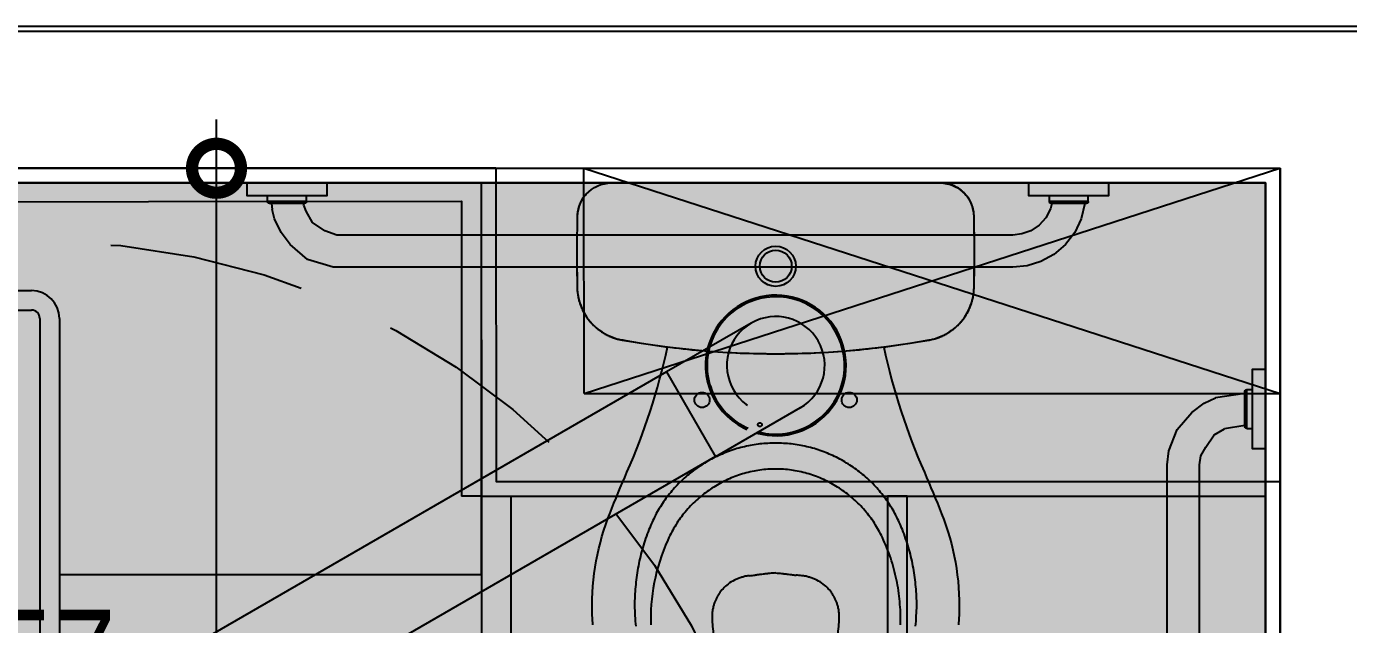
# Model space of a CAD drawing. Header units: metres. Extents: x -23 to 570, y -54 to 184.
# Drawn here: x 16.62 to 17.971, y -48.156 to -47.545 of the extents above; entities that cross this region are included whole.
import ezdxf
from ezdxf.xclip import XClip

# ---------------------------------------------------------------- set-up
doc = ezdxf.new("R2010")
doc.units = ezdxf.units.M
doc.header["$XCLIPFRAME"] = 0
doc.header["$PDMODE"] = 35
for name, pattern in [('DASHEDX2', [1.5, 1, -0.5]), ('PUC$0$DASHEDX2', [1.5, 1, -0.5]), ('PUC$0$HIDDEN2', [0.1875, 0.125, -0.0625])]:
    doc.linetypes.add(name, pattern=pattern)
for name, color, linetype in [('1', 232, 'DASHEDX2'), ('ARQ-DIM', 2, 'Continuous'), ('PUC$0$ARQ-ALV ACAB', 4, 'Continuous'), ('PUC$0$ARQ-ALV OSSO', 5, 'Continuous'), ('PUC$0$ARQ-AUX1', 1, 'Continuous'), ('PUC$0$ARQ-HID', 7, 'Continuous'), ('PUC$0$ARQ-PRJ', 7, 'PUC$0$DASHEDX2'), ('PUC$0$ARQ-SIM', 1, 'Continuous')]:
    doc.layers.add(name, color=color, linetype=linetype)
doc.layers.add('PUC$0$ARQ-FORRO', color=9, linetype='Continuous', lineweight=5)
doc.styles.add('Adesa', font='ARIALN.TTF')
doc.dimstyles.new('ADESA 1-0050', dxfattribs={"dimtxt": 0.1, "dimasz": 0.1, "dimexe": 0.05, "dimexo": 0.05, "dimgap": 0.03, "dimtad": 1, "dimdec": 1, "dimlfac": 100, "dimzin": 12, "dimtxsty": 'Adesa', "dimblk": 'DOTSMALL', "dimcen": 1, "dimdle": 0.05, "dimclrd": 1, "dimclre": 1, "dimclrt": 256, "dimazin": 3, "dimtm": 1e-09, "dimtfac": 1, "dimtdec": 1, "dimtmove": 1, "dimatfit": 0, "dimldrblk": 'DOTSMALL', "dimfxl": 0.8, "dimtvp": 2, "dimtolj": 1, "dimtzin": 0, "dimarcsym": 0})

# ---------------------------------------------------------------- blocks, each defined once
blk = doc.blocks.new('_DotSmall')
at = {"color": 0, "linetype": 'ByBlock', "const_width": 0.5}
blk.add_lwpolyline([(-0.0625, 0, 1), (0.0625, 0, 1)], format="xyb", close=True, dxfattribs=at)
blk = doc.blocks.new('*D632')
at = {"layer": 'ARQ-DIM', "color": 1, "lineweight": -2, "transparency": 16777216}
for p, q in [((15.3311, -48.02), (15.3311, -48.3226)), ((17.9011, -48.02), (17.9011, -48.3226)), ((17.9511, -48.2726), (15.2811, -48.2726))]:
    blk.add_line(p, q, dxfattribs=at)
at = {"layer": 'Defpoints', "color": 0, "transparency": 16777216}
for p in [(15.3311, -47.97), (17.9011, -47.97), (15.3311, -48.2726)]:
    blk.add_point(p, dxfattribs=at)
at = {"layer": 'ARQ-DIM', "color": 1, "lineweight": -2, "transparency": 16777216, "xscale": 0.1, "yscale": 0.1, "zscale": 0.1, "rotation": 180}
blk.add_blockref('_DotSmall', (15.3311, -48.2726), dxfattribs=at)
at = {"layer": 'ARQ-DIM', "color": 1, "lineweight": -2, "transparency": 16777216, "xscale": 0.1, "yscale": 0.1, "zscale": 0.1}
blk.add_blockref('_DotSmall', (17.9011, -48.2726), dxfattribs=at)
at = {"layer": 'ARQ-DIM', "transparency": 16777216, "insert": (16.6161, -48.1916), "char_height": 0.1, "attachment_point": 5, "style": 'Adesa'}
blk.add_mtext('\\A1;257', dxfattribs=at)
blk = doc.blocks.new('*D638')
at = {"layer": 'ARQ-DIM', "color": 1, "lineweight": -2, "transparency": 16777216}
for p, q in [((16.8146, -49.33), (16.8146, -47.6399)), ((16.868, -47.6899), (16.7646, -47.6899)), ((17.1661, -49.28), (16.7646, -49.28))]:
    blk.add_line(p, q, dxfattribs=at)
at = {"layer": 'Defpoints', "color": 0, "transparency": 16777216}
for p in [(16.8146, -47.6899), (16.918, -47.6899, 0), (17.2161, -49.28)]:
    blk.add_point(p, dxfattribs=at)
at = {"layer": 'ARQ-DIM', "color": 1, "lineweight": -2, "transparency": 16777216, "xscale": 0.1, "yscale": 0.1, "zscale": 0.1}
for p, rotation in [((16.8146, -47.6899), 90), ((16.8146, -49.28), 270)]:
    blk.add_blockref('_DotSmall', p, dxfattribs=dict(at, rotation=rotation))
at = {"layer": 'ARQ-DIM', "transparency": 16777216, "insert": (16.7336, -48.485), "char_height": 0.1, "attachment_point": 5, "rotation": 90, "style": 'Adesa'}
blk.add_mtext('\\A1;159', dxfattribs=at)
blk = doc.blocks.new('PUC$0$CHUVEIRO')
at = {"ltscale": 0.025}
blk.add_lwpolyline([(-0.01, -0.24, 1), (0.01, -0.24), (0.01, 0), (-0.01, 0)], format="xyb", close=True, dxfattribs=at)
blk.add_arc((0, -0.24), 0.06, 99.5942, 80.4061, dxfattribs=at)
blk = doc.blocks.new('PUC$0$ARQ-HID-CUBA Q')
for points in [[(-0.1816, 0), (0.1816, 0)], [(-0.1816, -0.11), (0.1816, -0.11)], [(-0.1816, -0.13), (0.1816, -0.13)], [(-0.21, -0.5016), (-0.21, -0.1384)], [(-0.19, -0.5016), (-0.19, -0.1384)], [(0.19, -0.1384), (0.19, -0.5016)], [(0.21, -0.1384), (0.21, -0.5016)], [(-0.21, -0.4), (-0.31, -0.4)], [(0.21, -0.4), (0.31, -0.4)], [(0.1816, -0.51), (-0.1816, -0.51)], [(0.1816, -0.53), (-0.1816, -0.53)], [(0.1816, -0.53), (-0.1816, -0.53)]]:
    blk.add_lwpolyline(points)
blk.add_circle((0, -0.32), 0.0216)
for centre, radius, start, end in [((-0.1816, -0.1384), 0.0284, 90, 180), ((0.1816, -0.1384), 0.0284, 0, 90), ((-0.1816, -0.1384), 0.0084, 90, 180), ((0.1816, -0.1384), 0.0084, 0, 90), ((-0.1816, -0.5016), 0.0284, 180, 270), ((-0.1816, -0.5016), 0.0084, 180, 270), ((0.1816, -0.5016), 0.0284, 270, 0), ((0.1816, -0.5016), 0.0084, 270, 0)]:
    blk.add_arc(centre, radius, start, end)
blk = doc.blocks.new('PUC$0$pl apto tipo 2 puc')
at = {"layer": 'PUC$0$ARQ-ALV ACAB'}
for points in [[(-22.4695, -2.4538), (-14.9587, -2.4538)], [(-14.9738, -1.0541), (-14.9735, -2.2939), (-17.0937, -2.2939)], [(-17.0937, -2.2939), (-17.094, -1.9738), (-17.895, -1.9738)]]:
    blk.add_lwpolyline(points, dxfattribs=at)
at = {"layer": 'PUC$0$ARQ-ALV ACAB', "elevation": 0}
blk.add_lwpolyline([(-17.895, -1.9738), (-17.895, -1.0538)], dxfattribs=at)
at = {"layer": 'PUC$0$ARQ-ALV OSSO'}
for points in [[(-14.9588, -1.0391), (-14.9585, -2.3089), (-17.9097, -2.3089), (-17.91, -1.0388)], [(-17.1087, -2.3089), (-17.109, -1.9888), (-17.91, -1.9888)], [(-17.199, -2.0788), (-17.1987, -2.3089)]]:
    blk.add_lwpolyline(points, dxfattribs=at)
at = {"layer": 'PUC$0$ARQ-ALV OSSO', "elevation": 0}
blk.add_lwpolyline([(-17.9104, -2.0788), (-17.9104, -2.0788)], close=True, dxfattribs=at)
for points in [[(-17.199, -2.0788), (-17.91, -2.0788)], [(-19.9585, -2.4488), (-14.9589, -2.4488)]]:
    blk.add_lwpolyline(points, dxfattribs=at)
at = {"layer": 'PUC$0$ARQ-AUX1'}
for points in [[(-17.124, -1.9738), (-17.1238, -1.0541)], [(-17.094, -1.9738), (-17.0938, -1.0541)]]:
    blk.add_lwpolyline(points, dxfattribs=at)
at = {"layer": 'PUC$0$ARQ-HID', "lineweight": -2}
blk.add_lwpolyline([(-16.7429, -1.8939), (-17.094, -1.8939), (-17.094, -2.294), (-15.7939, -2.2939), (-15.7939, -1.8939), (-16.1629, -1.8939)], dxfattribs=at)
at = {"layer": 'PUC$0$ARQ-HID'}
for points in [[(-17.094, -1.9738), (-17.0736, -1.9738)], [(-15.7939, -2.2739), (-17.0737, -2.2752), (-17.0736, -1.9738)]]:
    blk.add_lwpolyline(points, dxfattribs=at)
at = {"layer": 'PUC$0$ARQ-SIM', "elevation": 0}
for points in [[(-17.1987, -2.3089), (-17.91, -2.0788)], [(-17.199, -2.0788), (-17.9097, -2.3089)]]:
    blk.add_lwpolyline(points, dxfattribs=at)
at = {"layer": 'PUC$0$ARQ-HID', "lineweight": -2}
for name, p, rotation in [('PUC$0$CHUVEIRO', (-17.519, -1.9738), 180), ('PUC$0$ARQ-HID-CUBA Q', (-16.4529, -2.2939, 0), 179.9999999999999)]:
    blk.add_blockref(name, p, dxfattribs=dict(at, rotation=rotation))
blk = doc.blocks.new('PUC$0$ARQ-HID-BACIA CX')
blk.add_line((-0.0001, -0.175), (-0.0001, 0.175))
for points in [[(-0.0137, -0.1957), (-0.0142, -0.196), (-0.0147, -0.1964), (-0.0153, -0.1968), (-0.0158, -0.1971), (-0.0163, -0.1975), (-0.0168, -0.1978), (-0.0174, -0.1981), (-0.0179, -0.1984), (-0.0185, -0.1987), (-0.019, -0.199), (-0.0196, -0.1993), (-0.0202, -0.1995), (-0.0207, -0.1998), (-0.0213, -0.2), (-0.0219, -0.2003), (-0.0225, -0.2005), (-0.0231, -0.2007), (-0.0237, -0.2009), (-0.0243, -0.2011), (-0.0249, -0.2013), (-0.0255, -0.2015), (-0.0261, -0.2016), (-0.0267, -0.2018), (-0.0273, -0.2019), (-0.0279, -0.2021), (-0.0285, -0.2022), (-0.0292, -0.2023), (-0.0298, -0.2024), (-0.0304, -0.2025), (-0.031, -0.2025), (-0.0316, -0.2026), (-0.0323, -0.2026), (-0.0329, -0.2027), (-0.0335, -0.2027), (-0.0342, -0.2027, -0.00878), (-0.1068, -0.2028), (-0.1079, -0.2027), (-0.1091, -0.2026), (-0.1102, -0.2026), (-0.1114, -0.2025), (-0.1125, -0.2024), (-0.1136, -0.2022), (-0.1148, -0.2021), (-0.1159, -0.2019), (-0.117, -0.2017), (-0.1181, -0.2014), (-0.1192, -0.2012), (-0.1203, -0.2009), (-0.1214, -0.2006), (-0.1225, -0.2002), (-0.1236, -0.1999), (-0.1247, -0.1995), (-0.1258, -0.1991), (-0.1268, -0.1987), (-0.1279, -0.1982), (-0.1289, -0.1978), (-0.13, -0.1973), (-0.131, -0.1968), (-0.132, -0.1962), (-0.133, -0.1957), (-0.134, -0.1951), (-0.135, -0.1945), (-0.1359, -0.1939), (-0.1369, -0.1933), (-0.1378, -0.1926), (-0.1388, -0.192), (-0.1397, -0.1913), (-0.1406, -0.1906), (-0.1415, -0.1899), (-0.1423, -0.1891), (-0.1432, -0.1884), (-0.144, -0.1876), (-0.1449, -0.1868), (-0.1457, -0.186), (-0.1465, -0.1851), (-0.1472, -0.1843), (-0.148, -0.1834), (-0.1487, -0.1826), (-0.1494, -0.1817), (-0.1501, -0.1808), (-0.1508, -0.1799), (-0.1515, -0.1789), (-0.1521, -0.178), (-0.1527, -0.177), (-0.1533, -0.1761), (-0.1539, -0.1751), (-0.1545, -0.1741), (-0.155, -0.1731), (-0.1556, -0.1721), (-0.1561, -0.171), (-0.1566, -0.17), (-0.157, -0.169), (-0.1575, -0.1679), (-0.1579, -0.1668), (-0.1583, -0.1658), (-0.1586, -0.1647), (-0.159, -0.1636), (-0.1593, -0.1625), (-0.1596, -0.1614), (-0.1598, -0.1603), (-0.1601, -0.1592), (-0.1604, -0.158), (-0.1606, -0.1569), (-0.1614, -0.1525), (-0.1622, -0.148), (-0.1629, -0.1436), (-0.1636, -0.1392), (-0.1643, -0.1347), (-0.165, -0.1302), (-0.1657, -0.1258), (-0.1663, -0.1213), (-0.1669, -0.1169), (-0.1675, -0.1124), (-0.168, -0.1079), (-0.1686, -0.1034), (-0.1691, -0.099), (-0.1696, -0.0945), (-0.1701, -0.09), (-0.1705, -0.0855), (-0.1709, -0.081), (-0.1713, -0.0765), (-0.1717, -0.072), (-0.1721, -0.0675), (-0.1724, -0.0631), (-0.1727, -0.0586), (-0.173, -0.0541), (-0.1733, -0.0496), (-0.1735, -0.0451), (-0.1737, -0.0406), (-0.1739, -0.0361), (-0.1741, -0.0315), (-0.1742, -0.027), (-0.1744, -0.0225), (-0.1745, -0.018), (-0.1745, -0.0135), (-0.1746, -0.009), (-0.1746, -0.0045), (-0.1746, 0), (-0.1746, 0.0045), (-0.1746, 0.009), (-0.1745, 0.0135), (-0.1745, 0.018), (-0.1744, 0.0225), (-0.1742, 0.027), (-0.1741, 0.0315), (-0.1739, 0.0361), (-0.1737, 0.0406), (-0.1735, 0.0451), (-0.1733, 0.0496), (-0.173, 0.0541), (-0.1727, 0.0586), (-0.1724, 0.0631), (-0.1721, 0.0675), (-0.1717, 0.072), (-0.1713, 0.0765), (-0.1709, 0.081), (-0.1705, 0.0855), (-0.1701, 0.09), (-0.1696, 0.0945), (-0.1691, 0.099), (-0.1686, 0.1034), (-0.168, 0.1079), (-0.1675, 0.1124), (-0.1669, 0.1169), (-0.1663, 0.1213), (-0.1657, 0.1258), (-0.165, 0.1302), (-0.1643, 0.1347), (-0.1636, 0.1392), (-0.1629, 0.1436), (-0.1622, 0.148), (-0.1614, 0.1525), (-0.1606, 0.1569), (-0.1604, 0.158), (-0.1601, 0.1592), (-0.1598, 0.1603), (-0.1596, 0.1614), (-0.1593, 0.1625), (-0.159, 0.1636), (-0.1586, 0.1647), (-0.1583, 0.1658), (-0.1579, 0.1668), (-0.1575, 0.1679), (-0.157, 0.169), (-0.1566, 0.17), (-0.1561, 0.171), (-0.1556, 0.1721), (-0.155, 0.1731), (-0.1545, 0.1741), (-0.1539, 0.1751), (-0.1533, 0.1761), (-0.1527, 0.177), (-0.1521, 0.178), (-0.1515, 0.1789), (-0.1508, 0.1799), (-0.1501, 0.1808), (-0.1494, 0.1817), (-0.1487, 0.1826), (-0.148, 0.1834), (-0.1472, 0.1843), (-0.1465, 0.1851), (-0.1457, 0.186), (-0.1449, 0.1868), (-0.144, 0.1876), (-0.1432, 0.1884), (-0.1423, 0.1891), (-0.1415, 0.1899), (-0.1406, 0.1906), (-0.1397, 0.1913), (-0.1388, 0.192), (-0.1378, 0.1926), (-0.1369, 0.1933), (-0.1359, 0.1939), (-0.135, 0.1945), (-0.134, 0.1951), (-0.133, 0.1957), (-0.132, 0.1962), (-0.131, 0.1968), (-0.13, 0.1973), (-0.1289, 0.1978), (-0.1279, 0.1982), (-0.1268, 0.1987), (-0.1258, 0.1991), (-0.1247, 0.1995), (-0.1236, 0.1999), (-0.1225, 0.2002), (-0.1214, 0.2006), (-0.1203, 0.2009), (-0.1192, 0.2012), (-0.1181, 0.2014), (-0.117, 0.2017), (-0.1159, 0.2019), (-0.1148, 0.2021), (-0.1136, 0.2022), (-0.1125, 0.2024), (-0.1114, 0.2025), (-0.1102, 0.2026), (-0.1091, 0.2026), (-0.1079, 0.2027), (-0.1068, 0.2028, -0.00878), (-0.0342, 0.2027), (-0.0335, 0.2027), (-0.0329, 0.2027), (-0.0323, 0.2026), (-0.0316, 0.2026), (-0.031, 0.2025), (-0.0304, 0.2025), (-0.0298, 0.2024), (-0.0292, 0.2023), (-0.0285, 0.2022), (-0.0279, 0.2021), (-0.0273, 0.2019), (-0.0267, 0.2018), (-0.0261, 0.2016), (-0.0255, 0.2015), (-0.0249, 0.2013), (-0.0243, 0.2011), (-0.0237, 0.2009), (-0.0231, 0.2007), (-0.0225, 0.2005), (-0.0219, 0.2003), (-0.0213, 0.2), (-0.0207, 0.1998), (-0.0202, 0.1995), (-0.0196, 0.1993), (-0.019, 0.199), (-0.0185, 0.1987), (-0.0179, 0.1984), (-0.0174, 0.1981), (-0.0168, 0.1978), (-0.0163, 0.1975), (-0.0158, 0.1971), (-0.0153, 0.1968), (-0.0147, 0.1964), (-0.0142, 0.196), (-0.0137, 0.1957)], [(-0.0131, 0.195, 0.018828), (-0.0135, 0.1954)], [(-0.0133, -0.1951), (-0.0133, -0.1951), (-0.0133, -0.1951), (-0.0133, -0.1951), (-0.0132, -0.1951), (-0.0132, -0.195), (-0.0132, -0.195), (-0.0131, -0.1949), (-0.013, -0.1948), (-0.0129, -0.1947), (-0.0128, -0.1946), (-0.0126, -0.1945), (-0.0125, -0.1943), (-0.0116, -0.1935, 0.212488), (-0.0001, -0.1677), (-0.0001, 0.1677, 0.212488), (-0.0116, 0.1935), (-0.0125, 0.1943), (-0.0126, 0.1945), (-0.0128, 0.1946), (-0.0129, 0.1947), (-0.013, 0.1948), (-0.0131, 0.1949), (-0.0132, 0.195), (-0.0132, 0.195), (-0.0132, 0.1951), (-0.0133, 0.1951), (-0.0133, 0.1951), (-0.0133, 0.1951)], [(-0.0123, 0.1942, 0.002919), (-0.0115, 0.1935)], [(-0.1676, 0.1104), (-0.1678, 0.1104), (-0.176, 0.1123), (-0.1842, 0.1142), (-0.1925, 0.1163), (-0.2008, 0.1185), (-0.209, 0.1208), (-0.2171, 0.1231), (-0.2253, 0.1256), (-0.2335, 0.1282), (-0.2415, 0.1309), (-0.2493, 0.1336), (-0.2571, 0.1363), (-0.2648, 0.1392), (-0.2725, 0.1422), (-0.2803, 0.1453), (-0.288, 0.1486), (-0.2958, 0.1519, 0.011149), (-0.3381, 0.1694), (-0.3442, 0.1717), (-0.3503, 0.1739), (-0.3564, 0.1759), (-0.3626, 0.1778), (-0.3689, 0.1795), (-0.3751, 0.181), (-0.3815, 0.1824), (-0.3878, 0.1836), (-0.3942, 0.1847), (-0.4006, 0.1855), (-0.407, 0.1863), (-0.4135, 0.1868), (-0.42, 0.1872), (-0.4264, 0.1875), (-0.4329, 0.1875), (-0.4381, 0.1875), (-0.4384, 0.1875), (-0.4417, 0.1874), (-0.4449, 0.1872), (-0.4453, 0.1872), (-0.4517, 0.1868)], [(-0.4517, -0.1868), (-0.4453, -0.1872), (-0.4449, -0.1872), (-0.4417, -0.1874), (-0.4384, -0.1875), (-0.4381, -0.1875), (-0.4316, -0.1875), (-0.4251, -0.1874), (-0.4186, -0.1872), (-0.4121, -0.1867), (-0.4057, -0.1861), (-0.3992, -0.1854), (-0.3928, -0.1844), (-0.3864, -0.1834), (-0.3801, -0.1821), (-0.3738, -0.1807), (-0.3675, -0.1791), (-0.3613, -0.1774), (-0.3551, -0.1755), (-0.349, -0.1735), (-0.3429, -0.1713), (-0.3381, -0.1694, 0.011149), (-0.2958, -0.1519), (-0.288, -0.1486), (-0.2803, -0.1453), (-0.2725, -0.1422), (-0.2648, -0.1392), (-0.2571, -0.1363), (-0.2493, -0.1336), (-0.2415, -0.1309), (-0.2335, -0.1282), (-0.2253, -0.1256), (-0.2171, -0.1231), (-0.209, -0.1208), (-0.2008, -0.1185), (-0.1925, -0.1163), (-0.1842, -0.1142), (-0.176, -0.1123), (-0.1678, -0.1104), (-0.1676, -0.1104)], [(-0.4651, 0.0633, -0.008966), (-0.4466, 0.0649, -0.016113), (-0.4436, 0.065), (-0.4426, 0.065), (-0.4418, 0.065), (-0.4409, 0.0649), (-0.4401, 0.0649), (-0.4393, 0.0648), (-0.4384, 0.0647), (-0.4376, 0.0646), (-0.4368, 0.0645), (-0.436, 0.0644), (-0.4352, 0.0642), (-0.4344, 0.064), (-0.4336, 0.0639), (-0.4328, 0.0637), (-0.4321, 0.0635), (-0.4313, 0.0632), (-0.4305, 0.063), (-0.4298, 0.0627), (-0.429, 0.0625), (-0.4282, 0.0622), (-0.4275, 0.0619), (-0.4267, 0.0616), (-0.426, 0.0612), (-0.4253, 0.0609), (-0.4245, 0.0605), (-0.4238, 0.0602), (-0.423, 0.0598), (-0.4223, 0.0593), (-0.4216, 0.0589), (-0.4209, 0.0585), (-0.4201, 0.058), (-0.4194, 0.0575), (-0.4187, 0.057), (-0.4174, 0.056), (-0.416, 0.0549), (-0.4148, 0.0537), (-0.4135, 0.0525), (-0.4123, 0.0512), (-0.4111, 0.0499), (-0.41, 0.0485), (-0.4089, 0.047), (-0.4079, 0.0455), (-0.407, 0.0439), (-0.4061, 0.0422), (-0.4053, 0.0406), (-0.4049, 0.0397), (-0.4045, 0.0389), (-0.4042, 0.038), (-0.4039, 0.0372), (-0.4036, 0.0363), (-0.4033, 0.0354), (-0.403, 0.0346), (-0.4028, 0.0337), (-0.4025, 0.0328), (-0.4023, 0.0319), (-0.4021, 0.0311), (-0.402, 0.0302), (-0.4018, 0.0293), (-0.4017, 0.0285), (-0.4016, 0.0276), (-0.4015, 0.0267, -0.000598), (-0.4009, 0.0209)], [(-0.3986, 0, 0.006359), (-0.3992, 0.0061), (-0.3992, 0.0064), (-0.3992, 0.0066), (-0.3993, 0.0072), (-0.3993, 0.0075), (-0.3993, 0.0077), (-0.3994, 0.0083), (-0.3994, 0.0086), (-0.3995, 0.0091), (-0.3995, 0.0094), (-0.3996, 0.01), (-0.3996, 0.0103), (-0.3997, 0.0108), (-0.3998, 0.0117), (-0.3999, 0.0123), (-0.4, 0.0129), (-0.4002, 0.0144), (-0.4003, 0.0154), (-0.4003, 0.0159), (-0.4004, 0.0164), (-0.4005, 0.0169), (-0.4005, 0.0174), (-0.4006, 0.0179), (-0.4006, 0.0184), (-0.4007, 0.0189), (-0.4008, 0.0194), (-0.4008, 0.0199), (-0.4009, 0.0204), (-0.4009, 0.0209)], [(-0.3986, 0, -0.006359), (-0.3992, -0.0061), (-0.3992, -0.0064), (-0.3992, -0.0066), (-0.3993, -0.0072), (-0.3993, -0.0075), (-0.3993, -0.0077), (-0.3994, -0.0083), (-0.3994, -0.0086), (-0.3995, -0.0091), (-0.3995, -0.0094), (-0.3996, -0.01), (-0.3996, -0.0103), (-0.3997, -0.0108), (-0.3998, -0.0117), (-0.3999, -0.0123), (-0.4, -0.0129), (-0.4002, -0.0144), (-0.4003, -0.0154), (-0.4003, -0.0159), (-0.4004, -0.0164), (-0.4005, -0.0169), (-0.4005, -0.0174), (-0.4006, -0.0179), (-0.4006, -0.0184), (-0.4007, -0.0189), (-0.4008, -0.0194), (-0.4008, -0.0199), (-0.4009, -0.0204), (-0.4009, -0.0209)], [(-0.4015, -0.0267), (-0.4016, -0.0276), (-0.4017, -0.0285), (-0.4018, -0.0293), (-0.402, -0.0302), (-0.4021, -0.0311), (-0.4023, -0.0319), (-0.4025, -0.0328), (-0.4028, -0.0337), (-0.403, -0.0346), (-0.4033, -0.0354), (-0.4036, -0.0363), (-0.4039, -0.0372), (-0.4042, -0.038), (-0.4045, -0.0389), (-0.4049, -0.0397), (-0.4053, -0.0406), (-0.4061, -0.0422), (-0.407, -0.0439), (-0.4079, -0.0455), (-0.4089, -0.047), (-0.41, -0.0485), (-0.4111, -0.0499), (-0.4123, -0.0512), (-0.4135, -0.0525), (-0.4148, -0.0537), (-0.416, -0.0549), (-0.4174, -0.056), (-0.4187, -0.057), (-0.4194, -0.0575), (-0.4201, -0.058), (-0.4209, -0.0585), (-0.4216, -0.0589), (-0.4223, -0.0593), (-0.423, -0.0598), (-0.4238, -0.0602), (-0.4245, -0.0605), (-0.4253, -0.0609), (-0.426, -0.0612), (-0.4267, -0.0616), (-0.4275, -0.0619), (-0.4282, -0.0622), (-0.429, -0.0625), (-0.4298, -0.0627), (-0.4305, -0.063), (-0.4313, -0.0632), (-0.4321, -0.0635), (-0.4328, -0.0637), (-0.4336, -0.0639), (-0.4344, -0.064), (-0.4352, -0.0642), (-0.436, -0.0644), (-0.4368, -0.0645), (-0.4376, -0.0646), (-0.4384, -0.0647), (-0.4393, -0.0648), (-0.4401, -0.0649), (-0.4409, -0.0649), (-0.4418, -0.065), (-0.4426, -0.065), (-0.4436, -0.065, -0.016113), (-0.4466, -0.0649, -0.008966), (-0.4651, -0.0633)], [(-0.4015, -0.0267, 0.000598), (-0.4009, -0.0209)], [(-0.0136, -0.1955, 0.018828), (-0.0132, -0.1951)]]:
    blk.add_lwpolyline(points, format="xyb")
at = {"ltscale": 0.000466036}
blk.add_lwpolyline([(-0.0133, -0.1951), (-0.0133, -0.1952, -0.017665), (-0.0136, -0.1955, -0.039631), (-0.0138, -0.1956, -0.158216), (-0.0342, -0.2027, -0.008778), (-0.1068, -0.2027), (-0.1095, -0.2026), (-0.1122, -0.2023), (-0.1149, -0.202), (-0.1176, -0.2014), (-0.1203, -0.2008), (-0.1229, -0.2), (-0.1255, -0.1991), (-0.128, -0.1981), (-0.1305, -0.1969), (-0.1329, -0.1957), (-0.1352, -0.1943), (-0.1375, -0.1928), (-0.1397, -0.1912), (-0.1418, -0.1894), (-0.1439, -0.1876), (-0.1458, -0.1857), (-0.1477, -0.1837), (-0.1494, -0.1816), (-0.151, -0.1794), (-0.1526, -0.1772), (-0.154, -0.1748), (-0.1553, -0.1724), (-0.1565, -0.17), (-0.1575, -0.1675), (-0.1585, -0.1649), (-0.1593, -0.1623), (-0.16, -0.1597), (-0.1605, -0.1569, -0.044623), (-0.1746, 0, -0.044623), (-0.1605, 0.1569), (-0.16, 0.1597), (-0.1593, 0.1623), (-0.1585, 0.1649), (-0.1575, 0.1675), (-0.1565, 0.17), (-0.1553, 0.1724), (-0.154, 0.1748), (-0.1526, 0.1772), (-0.151, 0.1794), (-0.1494, 0.1816), (-0.1477, 0.1837), (-0.1458, 0.1857), (-0.1439, 0.1876), (-0.1418, 0.1894), (-0.1397, 0.1912), (-0.1375, 0.1928), (-0.1352, 0.1943), (-0.1329, 0.1957), (-0.1305, 0.1969), (-0.128, 0.1981), (-0.1255, 0.1991), (-0.1229, 0.2), (-0.1203, 0.2008), (-0.1176, 0.2014), (-0.1149, 0.202), (-0.1122, 0.2023), (-0.1095, 0.2026), (-0.1068, 0.2027, -0.008778), (-0.0342, 0.2027, -0.158216), (-0.0138, 0.1956, -0.039631), (-0.0136, 0.1955, -0.017665), (-0.0133, 0.1952), (-0.0133, 0.1951)], format="xyb", dxfattribs=at)
at = {"ltscale": 0.00311}
for points in [[(-0.1068, 0.2021), (-0.1068, 0.2027)], [(-0.1068, -0.2021), (-0.1068, -0.2027)]]:
    blk.add_lwpolyline(points, dxfattribs=at)
at = {"ltscale": 0.00156}
blk.add_lwpolyline([(-0.0131, 0.1951), (-0.0133, 0.1953)], dxfattribs=at)
for points in [[(-0.0133, 0.1951), (-0.0133, 0.1951)], [(-0.0115, 0.1936), (-0.0109, 0.1931), (-0.0103, 0.1925), (-0.0097, 0.1919), (-0.0091, 0.1913), (-0.0086, 0.1907), (-0.008, 0.19), (-0.0075, 0.1894), (-0.007, 0.1887), (-0.0065, 0.1881), (-0.006, 0.1874), (-0.0055, 0.1867), (-0.0051, 0.186), (-0.0047, 0.1853), (-0.0043, 0.1845), (-0.0039, 0.1838), (-0.0035, 0.1831), (-0.0031, 0.1823), (-0.0028, 0.1815), (-0.0025, 0.1808), (-0.0022, 0.18), (-0.0019, 0.1792), (-0.0016, 0.1784), (-0.0014, 0.1776), (-0.0012, 0.1768), (-0.001, 0.176), (-0.0008, 0.1752), (-0.0006, 0.1744), (-0.0005, 0.1736), (-0.0003, 0.1728), (-0.0002, 0.1719), (-0.0001, 0.1711), (-0.0001, 0.1703), (0, 0.1694), (0, 0.1686), (0, 0.1678)], [(0, 0.1677), (0, -0.1677)], [(-0.4532, 0.143), (-0.4505, 0.1432), (-0.4478, 0.1434), (-0.4451, 0.1436), (-0.4423, 0.1437), (-0.4396, 0.1439), (-0.4369, 0.144), (-0.4345, 0.1441), (-0.4321, 0.1441), (-0.4297, 0.1441), (-0.4273, 0.1441), (-0.4249, 0.144), (-0.4225, 0.1439), (-0.42, 0.1438), (-0.4176, 0.1436), (-0.4152, 0.1435), (-0.4128, 0.1433), (-0.4104, 0.143), (-0.408, 0.1428), (-0.4056, 0.1425), (-0.4032, 0.1422), (-0.4008, 0.1419), (-0.3985, 0.1415), (-0.3961, 0.1411), (-0.3937, 0.1407), (-0.3913, 0.1402), (-0.389, 0.1398), (-0.3866, 0.1393), (-0.3843, 0.1388), (-0.3819, 0.1382), (-0.3796, 0.1376), (-0.3772, 0.137), (-0.3749, 0.1364), (-0.3726, 0.1357), (-0.3703, 0.1351), (-0.368, 0.1343), (-0.3657, 0.1336), (-0.3634, 0.1328), (-0.3611, 0.132), (-0.3588, 0.1312), (-0.3566, 0.1304), (-0.3543, 0.1295), (-0.3525, 0.1287), (-0.3506, 0.1279), (-0.3488, 0.1271), (-0.3469, 0.1263), (-0.3451, 0.1255), (-0.3433, 0.1246), (-0.3415, 0.1237), (-0.3397, 0.1228), (-0.3379, 0.1219), (-0.3362, 0.1209), (-0.3344, 0.1199), (-0.3327, 0.1189), (-0.331, 0.1178), (-0.3293, 0.1167), (-0.3277, 0.1156), (-0.326, 0.1145), (-0.3244, 0.1133), (-0.3227, 0.1122), (-0.3211, 0.111), (-0.3195, 0.1098), (-0.3179, 0.1085), (-0.3164, 0.1072), (-0.3149, 0.106), (-0.3133, 0.1046), (-0.3118, 0.1033), (-0.3103, 0.102), (-0.3089, 0.1006), (-0.3074, 0.0992), (-0.306, 0.0978), (-0.3046, 0.0963), (-0.3032, 0.0949), (-0.3019, 0.0934), (-0.3005, 0.0919), (-0.2992, 0.0904), (-0.2979, 0.0888), (-0.2967, 0.0873), (-0.2954, 0.0857), (-0.2942, 0.0841), (-0.293, 0.0825), (-0.2918, 0.0809), (-0.2907, 0.0793), (-0.2895, 0.0776), (-0.2884, 0.0759), (-0.2873, 0.0742), (-0.2863, 0.0725), (-0.2852, 0.0708), (-0.2842, 0.0691), (-0.2832, 0.0673), (-0.2823, 0.0656), (-0.2813, 0.0638), (-0.2804, 0.062), (-0.2796, 0.0602), (-0.2787, 0.0584), (-0.2779, 0.0565), (-0.2771, 0.0547), (-0.2763, 0.0528), (-0.2755, 0.051), (-0.2748, 0.0491), (-0.2741, 0.0472), (-0.2735, 0.0453), (-0.2728, 0.0434), (-0.2722, 0.0415), (-0.2716, 0.0396), (-0.2711, 0.0377), (-0.2705, 0.0357), (-0.27, 0.0338), (-0.2696, 0.0318), (-0.2691, 0.0299), (-0.2687, 0.0279), (-0.2683, 0.026), (-0.2679, 0.024), (-0.2676, 0.022), (-0.2673, 0.02), (-0.267, 0.018), (-0.2668, 0.016), (-0.2666, 0.014), (-0.2664, 0.012), (-0.2663, 0.01), (-0.2662, 0.008), (-0.2661, 0.006), (-0.266, 0.004), (-0.2659, 0.002), (-0.2659, 0), (-0.2659, -0.002), (-0.266, -0.004), (-0.2661, -0.006), (-0.2662, -0.008), (-0.2663, -0.01), (-0.2664, -0.012), (-0.2666, -0.014), (-0.2668, -0.016), (-0.267, -0.018), (-0.2673, -0.02), (-0.2676, -0.022), (-0.2679, -0.024), (-0.2683, -0.026), (-0.2687, -0.0279), (-0.2691, -0.0299), (-0.2696, -0.0318), (-0.27, -0.0338), (-0.2705, -0.0357), (-0.2711, -0.0377), (-0.2716, -0.0396), (-0.2722, -0.0415), (-0.2728, -0.0434), (-0.2735, -0.0453), (-0.2741, -0.0472), (-0.2748, -0.0491), (-0.2755, -0.051), (-0.2763, -0.0528), (-0.2771, -0.0547), (-0.2779, -0.0565), (-0.2787, -0.0584), (-0.2796, -0.0602), (-0.2804, -0.062), (-0.2813, -0.0638), (-0.2823, -0.0656), (-0.2832, -0.0673), (-0.2842, -0.0691), (-0.2852, -0.0708), (-0.2863, -0.0725), (-0.2873, -0.0742), (-0.2884, -0.0759), (-0.2895, -0.0776), (-0.2907, -0.0793), (-0.2918, -0.0809), (-0.293, -0.0825), (-0.2942, -0.0841), (-0.2954, -0.0857), (-0.2967, -0.0873), (-0.2979, -0.0888), (-0.2992, -0.0904), (-0.3005, -0.0919), (-0.3019, -0.0934), (-0.3032, -0.0949), (-0.3046, -0.0963), (-0.306, -0.0978), (-0.3074, -0.0992), (-0.3089, -0.1006), (-0.3103, -0.102), (-0.3118, -0.1033), (-0.3133, -0.1046), (-0.3149, -0.106), (-0.3164, -0.1072), (-0.3179, -0.1085), (-0.3195, -0.1098), (-0.3211, -0.111), (-0.3227, -0.1122), (-0.3244, -0.1133), (-0.326, -0.1145), (-0.3277, -0.1156), (-0.3293, -0.1167), (-0.331, -0.1178), (-0.3327, -0.1189), (-0.3344, -0.1199), (-0.3362, -0.1209), (-0.3379, -0.1219), (-0.3397, -0.1228), (-0.3415, -0.1237), (-0.3433, -0.1246), (-0.3451, -0.1255), (-0.3469, -0.1263), (-0.3488, -0.1271), (-0.3506, -0.1279), (-0.3525, -0.1287), (-0.3543, -0.1295), (-0.3566, -0.1304), (-0.3588, -0.1312), (-0.3611, -0.132), (-0.3634, -0.1328), (-0.3657, -0.1336), (-0.368, -0.1343), (-0.3703, -0.1351), (-0.3726, -0.1357), (-0.3749, -0.1364), (-0.3772, -0.137), (-0.3796, -0.1376), (-0.3819, -0.1382), (-0.3843, -0.1388), (-0.3866, -0.1393), (-0.389, -0.1398), (-0.3913, -0.1402), (-0.3937, -0.1407), (-0.3961, -0.1411), (-0.3985, -0.1415), (-0.4008, -0.1419), (-0.4032, -0.1422), (-0.4056, -0.1425), (-0.408, -0.1428), (-0.4104, -0.143), (-0.4128, -0.1433), (-0.4152, -0.1435), (-0.4176, -0.1436), (-0.42, -0.1438), (-0.4225, -0.1439), (-0.4249, -0.144), (-0.4273, -0.1441), (-0.4297, -0.1441), (-0.4321, -0.1441), (-0.4345, -0.1441), (-0.4369, -0.144), (-0.4396, -0.1439), (-0.4423, -0.1437), (-0.4451, -0.1436), (-0.4478, -0.1434), (-0.4505, -0.1432), (-0.4532, -0.143)], [(-0.4517, 0.1275), (-0.4492, 0.1276), (-0.4466, 0.1276), (-0.4441, 0.1276), (-0.4416, 0.1276), (-0.439, 0.1275), (-0.4365, 0.1274), (-0.4336, 0.1272), (-0.4308, 0.127), (-0.4279, 0.1268), (-0.4251, 0.1265), (-0.4223, 0.1262), (-0.4195, 0.1259), (-0.4167, 0.1255), (-0.414, 0.125), (-0.4112, 0.1245), (-0.4084, 0.124), (-0.4056, 0.1235), (-0.4028, 0.1229), (-0.4001, 0.1222), (-0.3973, 0.1215), (-0.3946, 0.1208), (-0.3918, 0.12), (-0.3891, 0.1192), (-0.3864, 0.1184), (-0.3836, 0.1175), (-0.3809, 0.1166), (-0.3782, 0.1156), (-0.3756, 0.1146), (-0.3729, 0.1135), (-0.3702, 0.1125), (-0.3676, 0.1113), (-0.365, 0.1102), (-0.3623, 0.109), (-0.3605, 0.1081), (-0.3586, 0.1071), (-0.3568, 0.1062), (-0.355, 0.1052), (-0.3532, 0.1042), (-0.3514, 0.1031), (-0.3497, 0.102), (-0.3479, 0.1009), (-0.3462, 0.0998), (-0.3445, 0.0986), (-0.3428, 0.0974), (-0.3412, 0.0962), (-0.3395, 0.095), (-0.3379, 0.0937), (-0.3364, 0.0924), (-0.3348, 0.0911), (-0.3332, 0.0897), (-0.3317, 0.0883), (-0.3302, 0.0869), (-0.3288, 0.0855), (-0.3273, 0.0841), (-0.3259, 0.0826), (-0.3245, 0.0811), (-0.3231, 0.0796), (-0.3218, 0.0781), (-0.3205, 0.0765), (-0.3192, 0.0749), (-0.3179, 0.0733), (-0.3167, 0.0717), (-0.3155, 0.0701), (-0.3143, 0.0684), (-0.3131, 0.0667), (-0.312, 0.0651), (-0.3109, 0.0633), (-0.3099, 0.0616), (-0.3088, 0.0599), (-0.3078, 0.0581), (-0.3068, 0.0563), (-0.3059, 0.0545), (-0.305, 0.0527), (-0.3041, 0.0509), (-0.3032, 0.0491), (-0.3024, 0.0472), (-0.3016, 0.0453), (-0.3008, 0.0435), (-0.3001, 0.0416), (-0.2994, 0.0397), (-0.2987, 0.0378), (-0.2981, 0.0358), (-0.2975, 0.0339), (-0.2969, 0.032), (-0.2964, 0.03), (-0.2959, 0.028), (-0.2954, 0.0261), (-0.295, 0.0241), (-0.2946, 0.0221), (-0.2942, 0.0201), (-0.2939, 0.0181), (-0.2936, 0.0161), (-0.2933, 0.0141), (-0.2931, 0.0121), (-0.2929, 0.0101), (-0.2927, 0.0081), (-0.2926, 0.0061), (-0.2925, 0.004), (-0.2925, 0.002), (-0.2925, 0), (-0.2925, -0.002), (-0.2925, -0.004), (-0.2926, -0.0061), (-0.2927, -0.0081), (-0.2929, -0.0101), (-0.2931, -0.0121), (-0.2933, -0.0141), (-0.2936, -0.0161), (-0.2939, -0.0181), (-0.2942, -0.0201), (-0.2946, -0.0221), (-0.295, -0.0241), (-0.2954, -0.0261), (-0.2959, -0.028), (-0.2964, -0.03), (-0.2969, -0.032), (-0.2975, -0.0339), (-0.2981, -0.0358), (-0.2987, -0.0378), (-0.2994, -0.0397), (-0.3001, -0.0416), (-0.3008, -0.0435), (-0.3016, -0.0453), (-0.3024, -0.0472), (-0.3032, -0.0491), (-0.3041, -0.0509), (-0.305, -0.0527), (-0.3059, -0.0545), (-0.3068, -0.0563), (-0.3078, -0.0581), (-0.3088, -0.0599), (-0.3099, -0.0616), (-0.3109, -0.0633), (-0.312, -0.0651), (-0.3131, -0.0667), (-0.3143, -0.0684), (-0.3155, -0.0701), (-0.3167, -0.0717), (-0.3179, -0.0733), (-0.3192, -0.0749), (-0.3205, -0.0765), (-0.3218, -0.0781), (-0.3231, -0.0796), (-0.3245, -0.0811), (-0.3259, -0.0826), (-0.3273, -0.0841), (-0.3288, -0.0855), (-0.3302, -0.0869), (-0.3317, -0.0883), (-0.3332, -0.0897), (-0.3348, -0.0911), (-0.3364, -0.0924), (-0.3379, -0.0937), (-0.3395, -0.095), (-0.3412, -0.0962), (-0.3428, -0.0974), (-0.3445, -0.0986), (-0.3462, -0.0998), (-0.3479, -0.1009), (-0.3497, -0.102), (-0.3514, -0.1031), (-0.3532, -0.1042), (-0.355, -0.1052), (-0.3568, -0.1062), (-0.3586, -0.1071), (-0.3605, -0.1081), (-0.3623, -0.109), (-0.3651, -0.1102), (-0.3704, -0.1125), (-0.3757, -0.1147), (-0.3811, -0.1166), (-0.3865, -0.1184), (-0.392, -0.1201), (-0.3975, -0.1216), (-0.403, -0.1229), (-0.4085, -0.124), (-0.4141, -0.125), (-0.4197, -0.1259), (-0.4253, -0.1266), (-0.4309, -0.1271), (-0.4365, -0.1274), (-0.439, -0.1275), (-0.4416, -0.1276), (-0.4441, -0.1276), (-0.4466, -0.1276), (-0.4492, -0.1276), (-0.4517, -0.1275)], [(-0.0115, -0.1936), (-0.0116, -0.1938), (-0.0117, -0.1938), (-0.0119, -0.194), (-0.0123, -0.1944), (-0.0126, -0.1947), (-0.0128, -0.1948), (-0.0129, -0.1949), (-0.013, -0.1949), (-0.013, -0.195), (-0.0131, -0.195), (-0.0131, -0.1951)]]:
    blk.add_lwpolyline(points)
at = {"ltscale": 0.00179}
for points in [[(-0.0004, 0.1677), (-0.0001, 0.1677)], [(-0.0004, -0.1677), (-0.0001, -0.1677)]]:
    blk.add_lwpolyline(points, dxfattribs=at)
for points in [[(-0.2141, 0.0752, 1), (-0.2296, 0.0752, 1)], [(-0.0647, 0, 1), (-0.1058, 0, 1)], [(-0.0689, 0.0001, 1), (-0.1014, 0.0001, 1)], [(-0.2141, -0.0752, 1), (-0.2296, -0.0752, 1)]]:
    blk.add_lwpolyline(points, format="xyb", close=True)
at = {"ltscale": 0.0005513}
blk.add_lwpolyline([(-0.3986, 0), (-0.3985, 0)], dxfattribs=at)
at = {"ltscale": 0.003392}
blk.add_lwpolyline([(-0.1598, -0.1568), (-0.1605, -0.1569)], dxfattribs=at)
at = {"ltscale": 0.002755}
blk.add_lwpolyline([(-0.0342, -0.2021), (-0.0342, -0.2026)], dxfattribs=at)
blk = doc.blocks.new('PUC$0$VASO SANIT ACESSIVEL')
at = {"color": 1}
for points in [[(-1.0401, 0), (-0.9588, 0), (-0.9588, -0.0132), (-1.0401, -0.0132)], [(-0.2416, 0), (-0.1603, 0), (-0.1603, -0.0132), (-0.2416, -0.0132)]]:
    blk.add_lwpolyline(points, close=True, dxfattribs=at)
for points in [[(-0.1753, 0), (-0.2566, 0)], [(-1.0195, -0.0191), (-1.0195, -0.0132)], [(-0.9797, -0.0191), (-0.9797, -0.0132)], [(-0.9551, 0), (-0.8738, 0)], [(-0.2207, -0.0191), (-0.2207, -0.0132)], [(-0.1809, -0.0191), (-0.1809, -0.0132)], [(-0.9797, -0.0191), (-1.0195, -0.0191)], [(-1.0192, -0.0201), (-1.0195, -0.0191)], [(-1.0185, -0.0208), (-1.0192, -0.0201)], [(-1.0175, -0.0211), (-1.0185, -0.0208)], [(-0.9817, -0.0211), (-1.0175, -0.0211)], [(-1.0154, -0.0211), (-1.0145, -0.0271)], [(-0.9822, -0.0228), (-0.9825, -0.0211)], [(-0.9799, -0.029), (-0.9822, -0.0228)], [(-0.9807, -0.0208), (-0.9817, -0.0211)], [(-0.98, -0.0201), (-0.9807, -0.0208)], [(-0.9797, -0.0191), (-0.98, -0.0201)], [(-0.2195, -0.0264), (-0.2242, -0.0355)], [(-0.1809, -0.0191), (-0.2207, -0.0191)], [(-0.2204, -0.0201), (-0.2207, -0.0191)], [(-0.2197, -0.0208), (-0.2204, -0.0201)], [(-0.2187, -0.0211), (-0.2197, -0.0208)], [(-0.2182, -0.0211), (-0.2195, -0.0264)], [(-0.1829, -0.0211), (-0.2187, -0.0211)], [(-0.1845, -0.0211), (-0.1883, -0.0368)], [(-0.1819, -0.0208), (-0.1829, -0.0211)], [(-0.1812, -0.0201), (-0.1819, -0.0208)], [(-0.1809, -0.0191), (-0.1812, -0.0201)], [(-1.0121, -0.0368), (-1.0145, -0.0271)], [(-1.0056, -0.0506), (-1.0121, -0.0368)], [(-0.9607, -0.0489), (-0.9733, -0.0405), (-0.9799, -0.029)], [(-0.2242, -0.0355), (-0.2312, -0.0432)], [(-0.1883, -0.0368), (-0.1948, -0.0506)], [(-0.9962, -0.0629), (-1.0056, -0.0506)], [(-0.2579, -0.0532), (-0.9487, -0.0532), (-0.9607, -0.0489)], [(-0.2488, -0.0521), (-0.2579, -0.0532)], [(-0.2397, -0.0489), (-0.2488, -0.0521)], [(-0.2312, -0.0432), (-0.2397, -0.0489)], [(-0.1948, -0.0506), (-0.2042, -0.0629)], [(-0.2579, -0.0862), (-0.9522, -0.0862), (-0.9786, -0.0781), (-0.9962, -0.0629)], [(-0.2042, -0.0629), (-0.216, -0.0731)], [(-0.2293, -0.0804), (-0.2435, -0.0848)], [(-0.216, -0.0731), (-0.2293, -0.0804)], [(-0.2435, -0.0848), (-0.2579, -0.0862)], [(-0.0211, -0.2152), (-0.051, -0.2196)], [(-0.0211, -0.2131), (-0.0208, -0.212)], [(-0.0211, -0.2488), (-0.0211, -0.2131)], [(-0.0208, -0.212), (-0.0201, -0.2113)], [(-0.0201, -0.2113), (-0.0191, -0.211)], [(-0.0191, -0.2508), (-0.0191, -0.211)], [(-0.0191, -0.211), (-0.0132, -0.211)], [(-0.075, -0.2345), (-0.0626, -0.2251)], [(-0.0626, -0.2251), (-0.051, -0.2196)], [(-0.0988, -0.2736), (-0.0901, -0.2521), (-0.075, -0.2345)], [(-0.0609, -0.27), (-0.0525, -0.2574), (-0.0417, -0.2512)], [(-0.0211, -0.248), (-0.0417, -0.2512)], [(-0.0208, -0.2498), (-0.0211, -0.2488)], [(-0.0201, -0.2506), (-0.0208, -0.2498)], [(-0.0191, -0.2508), (-0.0201, -0.2506)], [(-0.0191, -0.2508), (-0.0132, -0.2508)], [(-0.0661, -0.2789), (-0.0609, -0.27)], [(-0.0988, -1.1208), (-0.1002, -1.1063), (-0.1002, -0.2881), (-0.0988, -0.2736)], [(-0.0672, -0.946), (-0.0672, -0.2881), (-0.0661, -0.2789)]]:
    blk.add_lwpolyline(points, dxfattribs=at)
at = {"elevation": -0.0001}
blk.add_lwpolyline([(0, 0), (0, -1.2734)], dxfattribs=at)
at = {"color": 1, "elevation": -0.0001}
blk.add_lwpolyline([(0, -0.1903), (0, -0.2716), (-0.0132, -0.2716), (-0.0132, -0.1903)], close=True, dxfattribs=at)
at = {"layer": 'PUC$0$ARQ-HID'}
blk.add_lwpolyline([(0, 0), (-1.0725, 0)], dxfattribs=at)
at = {"layer": 'PUC$0$ARQ-HID', "xscale": -1, "rotation": 270}
blk.add_blockref('PUC$0$ARQ-HID-BACIA CX', (-0.5003, 0.0001), dxfattribs=at)
blk = doc.blocks.new('PUC$0$pl forro pcd 4')
at = {"layer": 'PUC$0$ARQ-FORRO'}
h = blk.add_hatch(color=256, dxfattribs=at)
h.dxf.hatch_style = 1
h.paths.add_polyline_path([(-9.9389, 3.0599), (-7.3988, 3.0599), (-7.3988, 1.4999), (-9.9389, 1.4999)])
blk.add_lwpolyline([(-9.9389, 3.0599), (-7.3988, 3.0599), (-7.3988, 1.4999), (-9.9389, 1.4999)], close=True, dxfattribs=at)
blk = doc.blocks.new('PUC$0$E3')
for p, q in [((302.2155, -376.0693), (302.3155, -376.0693)), ((302.3155, -376.1693), (302.3155, -376.0693)), ((302.2155, -376.1693), (302.3155, -376.1693))]:
    blk.add_line(p, q)
at = {"linetype": 'PUC$0$HIDDEN2', "ltscale": 0.1}
blk.add_circle((302.2598, -376.075), 0.00202, dxfattribs=at)
for radius, start, end in [(0.0718, 44.1572, 315.8498), (0.0702, 45.4504, 314.5569), (0.05, 90, 270)]:
    blk.add_arc((302.2155, -376.1193), radius, start, end)
blk.add_arc((302.2155, -376.1193), 0.05, 270, 90, dxfattribs=at)
at = {"linetype": 'PUC$0$HIDDEN2', "ltscale": 0.2}
for radius, start, end in [(0.0702, 314.5569, 45.4504), (0.0718, 315.8498, 44.1572)]:
    blk.add_arc((302.2155, -376.1193), radius, start, end, dxfattribs=at)
blk = doc.blocks.new('PUC$0$A$C27047b9f')
at = {"layer": 'PUC$0$ARQ-PRJ', "linetype": 'PUC$0$HIDDEN2', "ltscale": 50}
for p, q in [((2.3244, 4.102, 0), (0.5096, 3.0542, 0)), ((2.3744, 4.0154, 0), (0.5596, 2.9676, 0))]:
    blk.add_line(p, q, dxfattribs=at)
at = {"layer": 'PUC$0$ARQ-PRJ', "linetype": 'PUC$0$HIDDEN2', "ltscale": 0.5, "rotation": 209.9999999999999}
blk.add_blockref('PUC$0$E3', (452.2219, -170.5125, 0), dxfattribs=at)
blk = doc.blocks.new('PUC')
at = {"layer": 'PUC$0$ARQ-ALV ACAB', "elevation": 0}
blk.add_lwpolyline([(17.2111, -49.265), (17.8861, -49.265), (17.8861, -47.7049), (15.3461, -47.7049), (15.3461, -49.265)], dxfattribs=at)
at = {"layer": 'PUC$0$ARQ-ALV OSSO'}
blk.add_line((17.9011, -47.6899, 0), (17.9011, -49.47, 0), dxfattribs=at)
at = {"layer": 'PUC$0$ARQ-ALV OSSO', "elevation": 0}
blk.add_lwpolyline([(17.1001, -47.6899), (14.9503, -47.6899)], dxfattribs=at)
at = {"layer": 'PUC$0$ARQ-PRJ', "ltscale": 0.2}
blk.add_circle((16.6402, -48.515, 0), 0.75, dxfattribs=at)
blk.add_blockref('PUC$0$A$C27047b9f', (14.95, -52, 0))
at = {"layer": 'PUC$0$ARQ-ALV OSSO', "rotation": 180}
blk.add_blockref('PUC$0$pl apto tipo 2 puc', (-0.0088, -49.9988, 0), dxfattribs=at)
at = {"layer": 'PUC$0$ARQ-FORRO'}
blk.add_blockref('PUC$0$pl forro pcd 4', (25.285, -50.7649, 0), dxfattribs=at)
at = {"layer": 'PUC$0$ARQ-HID'}
blk.add_blockref('PUC$0$VASO SANIT ACESSIVEL', (17.8861, -47.7049, 0), dxfattribs=at)
blk = doc.blocks.new('est-lo-07-6sb-r00')
at = {"layer": '1'}
blk.add_lwpolyline([(1807.619105, 245.003526), (1541.618532, 245.003526)], dxfattribs=at)

msp = doc.modelspace()

# ---------------------------------------------------------------- block references
msp.add_blockref('PUC', (0, 0))
at = {"linetype": 'Continuous'}
ref = msp.add_blockref('est-lo-07-6sb-r00', (0, -50), dxfattribs=dict(at, xscale=0.01, yscale=0.01, zscale=0.01))
XClip(ref).set_block_clipping_path([(-2376.9387453747, -332.406408919), (3843.2300762764, 424.4148867243)])

# ---------------------------------------------------------------- dimensions: what is measured, and where the dimension line sits
at = {"layer": 'ARQ-DIM'}
dim = msp.add_linear_dim(base=(16.8146, -47.6899), p1=(17.2161, -49.28), p2=(16.918, -47.6899, 0), angle=270, dimstyle='ADESA 1-0050', dxfattribs=at)
dim.commit()
dim.dimension.update_dxf_attribs({"geometry": '*D638', "text_midpoint": (16.7336, -48.485)})
dim = msp.add_linear_dim(base=(15.3311, -48.2726, 0), p1=(17.9011, -47.97, 0), p2=(15.3311, -47.97, 0), angle=180, dimstyle='ADESA 1-0050', override={"dimdec": 0}, dxfattribs=at)
dim.commit()
dim.dimension.update_dxf_attribs({"geometry": '*D632', "text_midpoint": (16.6161, -48.1916, 0)})

doc.saveas('drawing.dxf')
